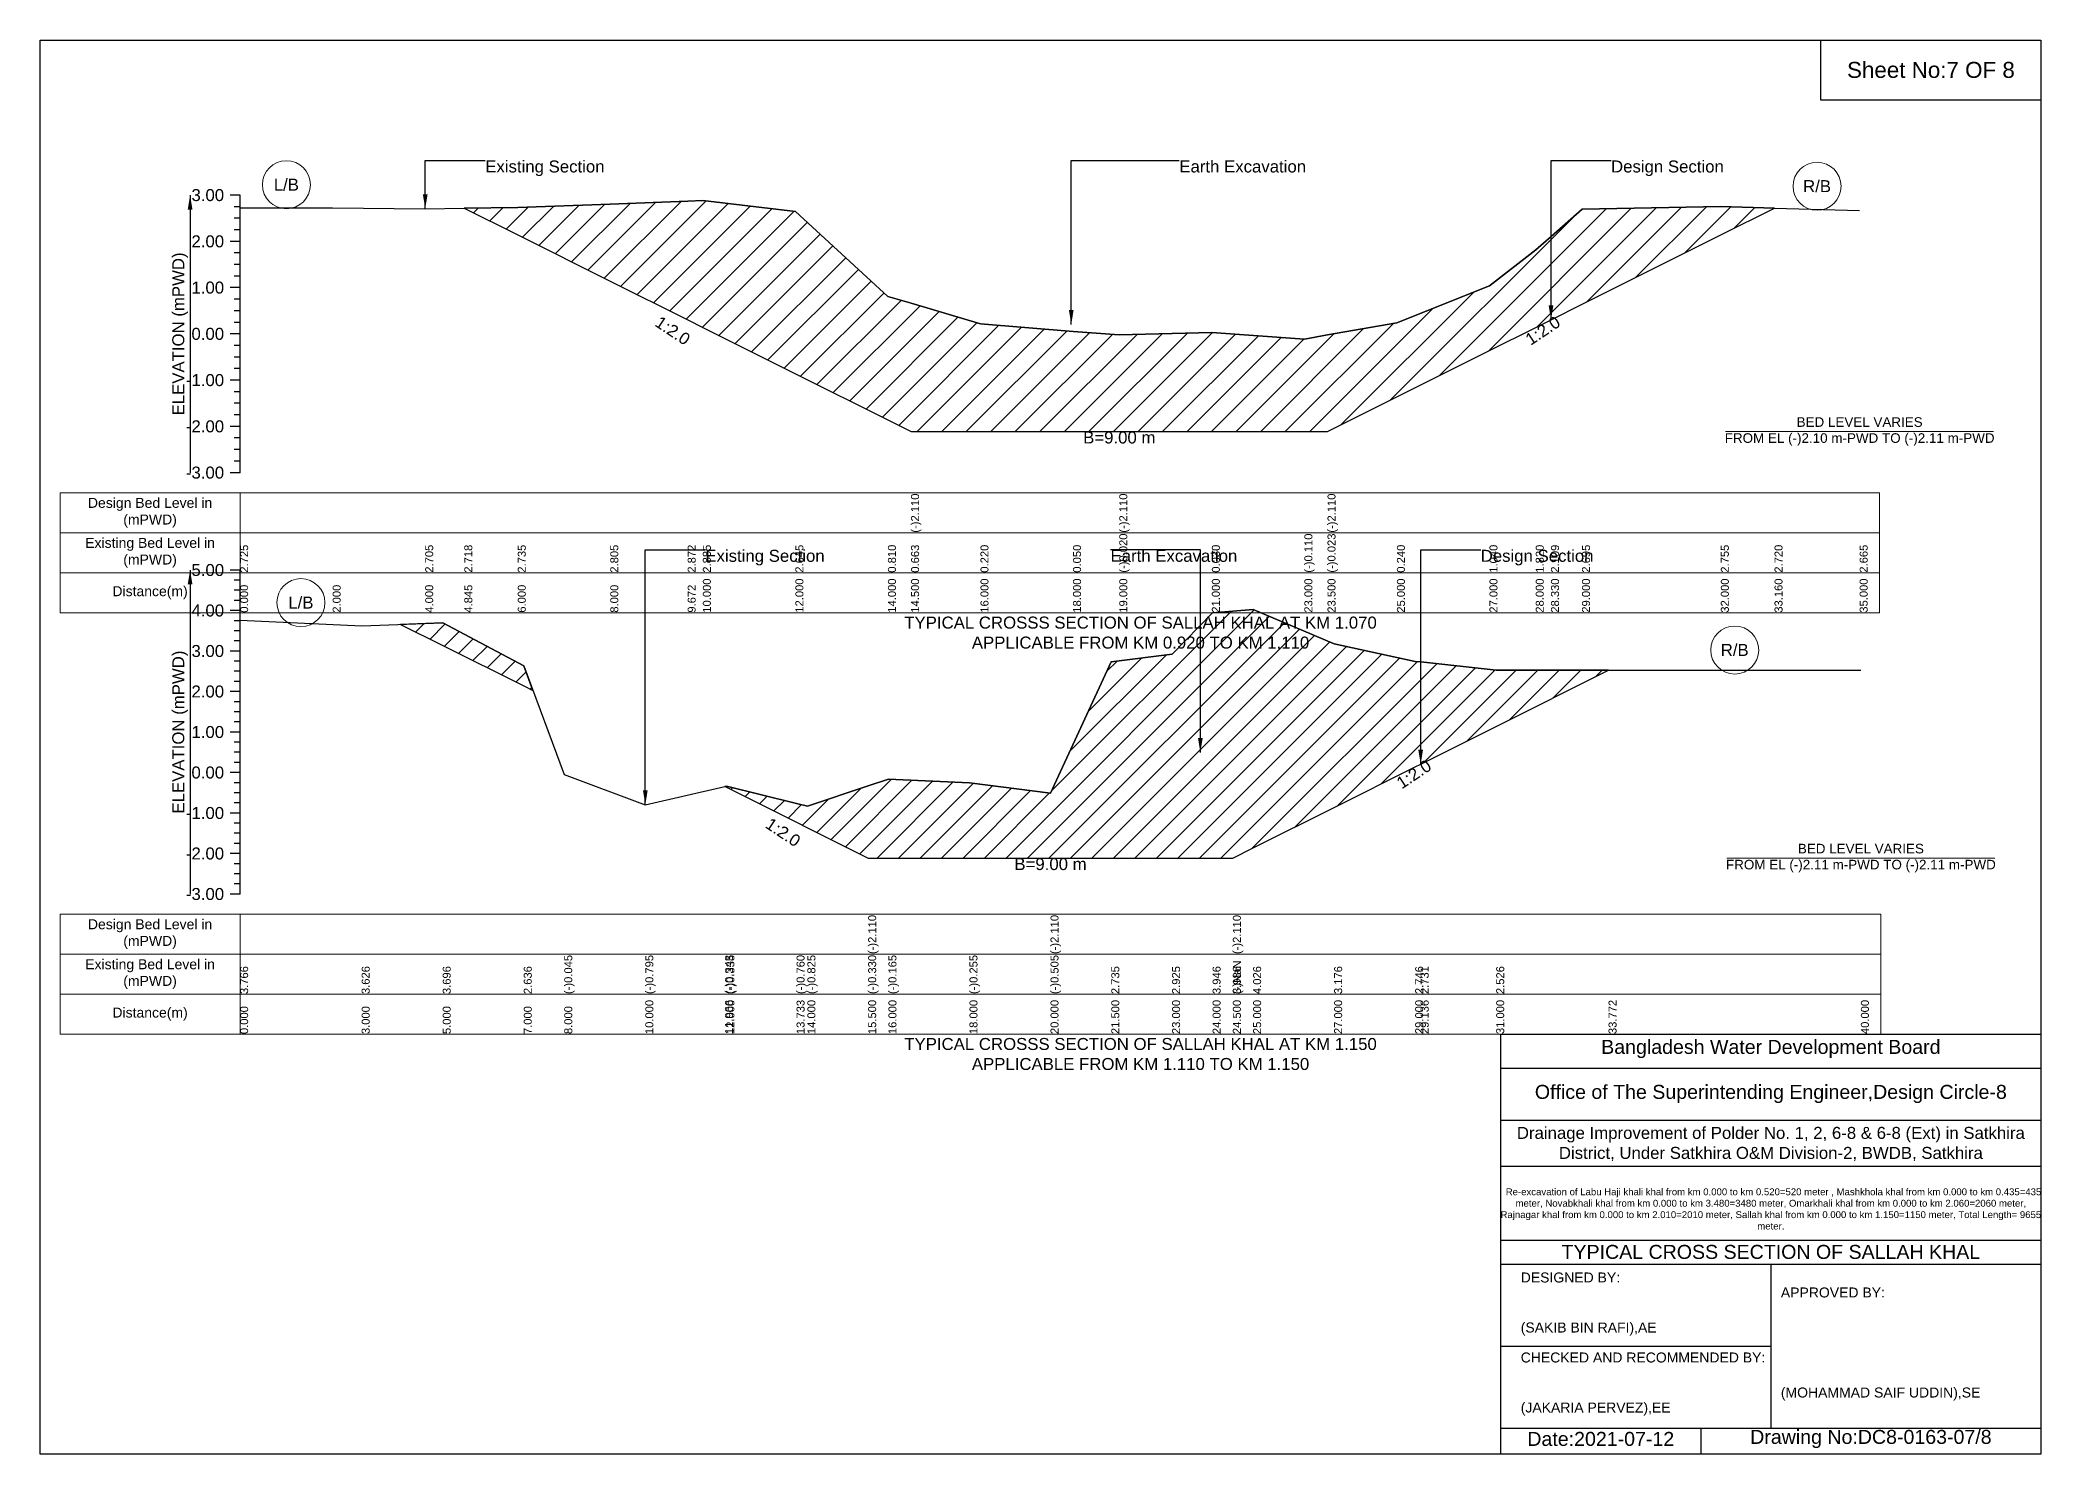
# Model space of a CAD drawing. Header units: inches. Extents: x 91000 to 648000, y -5656 to 141.
# Drawn here: x 630000 to 638000, y -5656 to 0 of the extents above; entities that cross this region are included whole.
import ezdxf

# ---------------------------------------------------------------- set-up
doc = ezdxf.new("R2010")
doc.units = ezdxf.units.IN
doc.header["$LTSCALE"] = 7
doc.header["$MEASUREMENT"] = 0
for name, color, linetype, lineweight in [('Cross section Data Border', 7, 'Continuous', 9), ('Cross Section Labels', 7, 'Continuous', 9), ('Existing_Bed_Level for Xsection', 7, 'Continuous', 25)]:
    doc.layers.add(name, color=color, linetype=linetype, lineweight=lineweight)
doc.styles.get("Standard").update_dxf_attribs({"font": 'arial.ttf'})
doc.dimstyles.get("Standard").update_dxf_attribs({"dimtxt": 0.18, "dimasz": 0.18, "dimexe": 0.18, "dimexo": 0.0625, "dimgap": 0.09, "dimtad": 0, "dimtih": 1, "dimtoh": 1, "dimdec": 4, "dimzin": 0, "dimdsep": 46, "dimtxsty": 'Standard', "dimcen": 0.09, "dimadec": 0, "dimazin": 0, "dimtfac": 1, "dimtdec": 4, "dimtofl": 0, "dimtmove": 0, "dimatfit": 3, "dimfxl": 0, "dimtolj": 1, "dimtzin": 0, "dimarcsym": 0})

msp = doc.modelspace()

# ---------------------------------------------------------------- hatches: boundary and pattern name
at = {"layer": 'Existing_Bed_Level for Xsection'}
h = msp.add_hatch(dxfattribs=at)
h.set_pattern_fill('ANSI31', color=256, scale=555, style=0)
h.paths.add_polyline_path([(631696.3, -672.9), (631910, -779.8), (632280, -964.8), (632589.4, -1119.4), (632650, -1149.8), (633020, -1334.8), (633390, -1519.8), (633482.5, -1566), (633760, -1566), (634130, -1566), (634315, -1566), (634685, -1566), (635055, -1566), (635147.5, -1566), (635425, -1427.2), (635795, -1242.2), (635980, -1149.8), (636041.1, -1119.2), (636165, -1057.2), (636720, -779.8), (636934.7, -672.4), (636720, -666), (636165, -677.1), (636041.1, -785.5), (635980, -839), (635795, -983.2), (635425, -1131.2), (635147.5, -1179.8), (635055, -1196), (634685, -1170.1), (634315, -1179.3), (634130, -1166.4), (633760, -1135), (633482.5, -1053.1), (633390, -1025.8), (633020, -686.3), (632650, -641.9), (632589.4, -644.3), (632280, -656.7), (631910, -669.7)])
h = msp.add_hatch(dxfattribs=at)
h.set_pattern_fill('ANSI31', color=256, scale=486, style=0)
h.paths.add_polyline_path([(632738.5, -2985.9), (632744, -2988.7), (633024.7, -3129), (633068, -3150.7), (633311, -3272.2), (633392, -3272.2), (633716, -3272.2), (634040, -3272.2), (634283, -3272.2), (634526, -3272.2), (634688, -3272.2), (634769, -3272.2), (634850, -3231.7), (635174, -3069.7), (635498, -2907.7), (635520, -2896.7), (635822, -2745.7), (636271.1, -2521.1), (635822, -2521.1), (635520, -2487.9), (635498, -2485.5), (635174, -2415.8), (634850, -2278.1), (634769, -2284.6), (634688, -2291.1), (634526, -2456.5), (634283, -2487.3), (634040, -3012.2), (633716, -2971.7), (633392, -2957.1), (633311, -2983.8), (633068, -3064), (633024.7, -3053.4), (632744, -2984.6)])
h = msp.add_hatch(dxfattribs=at)
h.set_pattern_fill('ANSI31', color=256, scale=486, style=0)
h.paths.add_polyline_path([(631441.6, -2337.5), (631610, -2421.7), (631934, -2583.7), (631970.8, -2602.1), (631934, -2503.3), (631610, -2331.6)])

# ---------------------------------------------------------------- linework, layer by layer
for points in [[(630000, 0), (638000, 0), (638000, -5656), (630000, -5656)], [(637120, 0), (638000, 0), (638000, -240), (637120, -240)]]:
    msp.add_lwpolyline(points, close=True)
for points in [[(635840, -5656), (635840, -3976), (638000, -3976)], [(635840, -4112), (638000, -4112)], [(635840, -4320), (638000, -4320)], [(635840, -4504), (638000, -4504)], [(635840, -4800), (638000, -4800)], [(635840, -4896), (638000, -4896)], [(636920, -4896), (636920, -5552)], [(635840, -5224), (636920, -5224)], [(635840, -5552), (638000, -5552)], [(636640, -5552), (636640, -5656)]]:
    msp.add_lwpolyline(points)
at = {"layer": 'Cross section Data Border'}
for points in [[(630080, -1810.7), (637355, -1810.7), (637355, -2290.7), (630080, -2290.7)], [(630080, -3496.3), (637360, -3496.3), (637360, -3976.3), (630080, -3976.3)]]:
    msp.add_lwpolyline(points, close=True, dxfattribs=at)
for points in [[(630800, -1810.7), (630800, -2290.7)], [(630080, -1970.7), (637355, -1970.7)], [(630080, -2130.7), (637355, -2130.7)], [(630800, -3496.3), (630800, -3976.3)], [(630080, -3656.3), (637360, -3656.3)], [(630080, -3816.3), (637360, -3816.3)]]:
    msp.add_lwpolyline(points, dxfattribs=at)
at = {"layer": 'Cross Section Labels'}
for points in [[(636739.2, -1566), (637810.8, -1566)], [(636744.2, -3272.2), (637815.8, -3272.2)]]:
    msp.add_lwpolyline(points, dxfattribs=at)
for centre in [(630985, -579), (637104.8, -585), (631043, -2250.6), (636775.5, -2440.1)]:
    msp.add_circle(centre, 96, dxfattribs=at)
at = {"layer": 'Existing_Bed_Level for Xsection'}
for points in [[(630800, -620.6), (630760, -620.6)], [(630800, -1730.7), (630800, -1545.7), (630800, -1360.7), (630800, -1175.7), (630800, -990.6), (630800, -805.7), (630800, -620.6)], [(630800, -666.9), (630776, -666.9)], [(630800, -713.2), (630776, -713.2)], [(630800, -671.5), (631170, -671.5), (631540, -675.2), (631696.3, -672.9), (631910, -669.7), (632280, -656.7), (632589.4, -644.3), (632650, -641.9), (633020, -686.3), (633390, -1025.8), (633482.5, -1053.1), (633482.5, -1053.1), (633760, -1135), (634130, -1166.4), (634315, -1179.3), (634315, -1179.3), (634685, -1170.1), (635055, -1196), (635147.5, -1179.8), (635147.5, -1179.8), (635425, -1131.2), (635795, -983.2), (635980, -839), (636041.1, -785.5), (636165, -677.1), (636720, -666), (636934.7, -672.4), (637275, -682.6)], [(630800, -759.4), (630776, -759.4)], [(630800, -805.7), (630760, -805.7)], [(630800, -851.9), (630776, -851.9)], [(630800, -898.1), (630776, -898.1)], [(630800, -944.4), (630776, -944.4)], [(630800, -990.6), (630760, -990.6)], [(630800, -1036.9), (630776, -1036.9)], [(630800, -1083.2), (630776, -1083.2)], [(630800, -1175.7), (630760, -1175.7)], [(630800, -1129.4), (630776, -1129.4)], [(630800, -1221.9), (630776, -1221.9)], [(630800, -1268.2), (630776, -1268.2)], [(630800, -1314.4), (630776, -1314.4)], [(630800, -1360.7), (630760, -1360.7)], [(630800, -1406.9), (630776, -1406.9)], [(630800, -1453.2), (630776, -1453.2)], [(630800, -1499.4), (630776, -1499.4)], [(630800, -1545.7), (630760, -1545.7)], [(630800, -1591.9), (630776, -1591.9)], [(630800, -1638.2), (630776, -1638.2)], [(630800, -1730.7), (630760, -1730.7)], [(630800, -1684.4), (630776, -1684.4)], [(630800, -2120.3), (630760, -2120.3)], [(630800, -3416.3), (630800, -3254.3), (630800, -3092.3), (630800, -2930.3), (630800, -2768.3), (630800, -2606.3), (630800, -2444.3), (630800, -2282.3), (630800, -2120.3)], [(630800, -2160.8), (630776, -2160.8)], [(630800, -2201.3), (630776, -2201.3)], [(630800, -2282.3), (630760, -2282.3)], [(630800, -2241.8), (630776, -2241.8)], [(630800, -2320.3), (631286, -2342.9), (631610, -2331.6), (631934, -2503.3), (632096, -2937.6), (632420, -3059.1), (632738.5, -2985.9), (632744, -2984.6), (633024.7, -3053.4), (633068, -3064), (633311, -2983.8), (633311, -2983.8), (633392, -2957.1), (633716, -2971.7), (634040, -3012.2), (634040, -3012.2), (634283, -2487.3), (634526, -2456.5), (634688, -2291.1), (634769, -2284.6), (634769, -2284.6), (634850, -2278.1), (635174, -2415.8), (635498, -2485.5), (635520, -2487.9), (635822, -2521.1), (636271.1, -2521.1), (637280, -2521.1)], [(630800, -2322.8), (630776, -2322.8)], [(630800, -2363.3), (630776, -2363.3)], [(630800, -2444.3), (630760, -2444.3)], [(630800, -2403.8), (630776, -2403.8)], [(630800, -2484.8), (630776, -2484.8)], [(630800, -2525.3), (630776, -2525.3)], [(630800, -2606.3), (630760, -2606.3)], [(630800, -2565.8), (630776, -2565.8)], [(630800, -2646.8), (630776, -2646.8)], [(630800, -2687.3), (630776, -2687.3)], [(630800, -2768.3), (630760, -2768.3)], [(630800, -2727.8), (630776, -2727.8)], [(630800, -2808.8), (630776, -2808.8)], [(630800, -2849.3), (630776, -2849.3)], [(630800, -2930.3), (630760, -2930.3)], [(630800, -2889.8), (630776, -2889.8)], [(630800, -2970.8), (630776, -2970.8)], [(630800, -3011.3), (630776, -3011.3)], [(630800, -3092.3), (630760, -3092.3)], [(630800, -3051.8), (630776, -3051.8)], [(630800, -3132.8), (630776, -3132.8)], [(630800, -3173.3), (630776, -3173.3)], [(630800, -3254.3), (630760, -3254.3)], [(630800, -3213.8), (630776, -3213.8)], [(630800, -3294.8), (630776, -3294.8)], [(630800, -3335.3), (630776, -3335.3)], [(630800, -3416.3), (630760, -3416.3)], [(630800, -3375.8), (630776, -3375.8)]]:
    msp.add_lwpolyline(points, dxfattribs=at)
for points in [[(631696.3, -672.9), (631696.3, -672.9), (631910, -779.8), (632280, -964.8), (632589.4, -1119.4), (632650, -1149.8), (633020, -1334.8), (633390, -1519.8), (633482.5, -1566), (633482.5, -1566), (633760, -1566), (634130, -1566), (634315, -1566), (634315, -1566), (634685, -1566), (635055, -1566), (635147.5, -1566), (635147.5, -1566), (635425, -1427.2), (635795, -1242.2), (635980, -1149.8), (636041.1, -1119.2), (636165, -1057.2), (636720, -779.8), (636934.7, -672.4), (636934.7, -672.4), (636934.7, -672.4), (636720, -666), (636165, -677.1), (636041.1, -785.5), (635980, -839), (635795, -983.2), (635425, -1131.2), (635147.5, -1179.8), (635147.5, -1179.8), (635055, -1196), (634685, -1170.1), (634315, -1179.3), (634315, -1179.3), (634130, -1166.4), (633760, -1135), (633482.5, -1053.1), (633482.5, -1053.1), (633390, -1025.8), (633020, -686.3), (632650, -641.9), (632589.4, -644.3), (632280, -656.7), (631910, -669.7), (631696.3, -672.9)], [(632738.5, -2985.9), (632744, -2988.7), (633024.7, -3129), (633068, -3150.7), (633311, -3272.2), (633311, -3272.2), (633392, -3272.2), (633716, -3272.2), (634040, -3272.2), (634040, -3272.2), (634283, -3272.2), (634526, -3272.2), (634688, -3272.2), (634769, -3272.2), (634769, -3272.2), (634850, -3231.7), (635174, -3069.7), (635498, -2907.7), (635520, -2896.7), (635822, -2745.7), (636271.1, -2521.1), (636271.1, -2521.1), (636271.1, -2521.1), (635822, -2521.1), (635520, -2487.9), (635498, -2485.5), (635174, -2415.8), (634850, -2278.1), (634769, -2284.6), (634769, -2284.6), (634688, -2291.1), (634526, -2456.5), (634283, -2487.3), (634040, -3012.2), (634040, -3012.2), (633716, -2971.7), (633392, -2957.1), (633311, -2983.8), (633311, -2983.8), (633068, -3064), (633024.7, -3053.4), (632744, -2984.6)], [(631441.6, -2337.5), (631610, -2421.7), (631934, -2583.7), (631970.8, -2602.1), (631934, -2503.3), (631610, -2331.6)]]:
    msp.add_lwpolyline(points, close=True, dxfattribs=at)

# ---------------------------------------------------------------- texts
at = {"attachment_point": 5}
for s, insert, char_height in [('Sheet No:7 OF 8', (637560, -120), 64), ('Bangladesh Water Development Board', (636920, -4036), 56), ('Office of The Superintending Engineer,Design Circle-8', (636920, -4216), 56)]:
    msp.add_mtext(s, dxfattribs=dict(at, insert=insert, char_height=char_height))
for s, insert, char_height, width, attachment_point in [('Drainage Improvement of Polder No. 1, 2, 6-8 & 6-8 (Ext) in Satkhira District, Under Satkhira O&M Division-2, BWDB, Satkhira', (636920, -4416), 48, 2240, 5), ('  Re-excavation of Labu Haji khali khal from km 0.000 to km 0.520=520 meter , Mashkhola khal from km 0.000 to km 0.435=435 meter, Novabkhali khal from km 0.000 to km 3.480=3480 meter, Omarkhali khal from km 0.000 to km 2.060=2060 meter, Rajnagar khal from km 0.000 to km 2.010=2010 meter, Sallah khal from km 0.000 to km 1.150=1150 meter, Total Length= 9655 meter. ', (636920, -4676), 27.4148, 2160, 5), ('TYPICAL CROSS SECTION OF SALLAH KHAL', (636920, -4848), 56, 2240, 5), ('DESIGNED BY:\\P\\P\\P(SAKIB BIN RAFI),AE', (635920, -5056), 40, 1120, 4), ('APPROVED BY:\\P\\P\\P\\P\\P\\P(MOHAMMAD SAIF UDDIN),SE', (636960, -5216), 40, 1120, 4), ('CHECKED AND RECOMMENDED BY:\\P\\P\\P(JAKARIA PERVEZ),EE', (635920, -5376), 40, 1120, 4), ('Date:2021-07-12', (636240, -5596), 56, 1120, 5), ('Drawing No:DC8-0163-07/8', (637320, -5596), 56, 1760, 5)]:
    msp.add_mtext(s, dxfattribs=dict(insert=insert, char_height=char_height, width=width, attachment_point=attachment_point))
at = {"layer": 'Cross section Data Border', "char_height": 40, "width": 640, "attachment_point": 5}
for s, insert in [('Design Bed Level in (mPWD)', (630440, -1890.7)), ('Existing Bed Level in (mPWD)', (630440, -2050.7)), ('Distance(m)', (630440, -2210.7)), ('Design Bed Level in (mPWD)', (630440, -3576.3)), ('Existing Bed Level in (mPWD)', (630440, -3736.3)), ('Distance(m)', (630440, -3896.3))]:
    msp.add_mtext(s, dxfattribs=dict(at, insert=insert))
at = {"layer": 'Cross Section Labels'}
for s, insert, char_height, attachment_point in [('Existing Section', (631780, -481.9), 48, 1), ('Earth Excavation', (634555, -481.9), 48, 1), ('Design Section', (636281.1, -481.9), 48, 1), ('L/B', (630985, -579), 48, 5), ('R/B', (637104.8, -585), 48, 5), ('BED LEVEL VARIES \\PFROM EL (-)2.10 m-PWD TO (-)2.11 m-PWD', (637275, -1566), 38.4, 5), ('B=9.00 m', (634315, -1566), 48, 2), ('Existing Section', (632660, -2039.3), 48, 1), ('Earth Excavation', (634280, -2039.3), 48, 1), ('Design Section', (635760, -2039.3), 48, 1), ('L/B', (631043, -2250.6), 48, 5), ('TYPICAL CROSSS SECTION OF SALLAH KHAL AT KM 1.070\\PAPPLICABLE FROM KM 0.920 TO KM 1.110', (634400, -2370.7), 48, 5), ('R/B', (636775.5, -2440.1), 48, 5), ('B=9.00 m', (634040, -3272.2), 48, 2), ('BED LEVEL VARIES \\PFROM EL (-)2.11 m-PWD TO (-)2.11 m-PWD', (637280, -3272.2), 38.4, 5), ('TYPICAL CROSSS SECTION OF SALLAH KHAL AT KM 1.150\\PAPPLICABLE FROM KM 1.110 TO KM 1.150', (634400, -4056.3), 48, 5)]:
    msp.add_mtext(s, dxfattribs=dict(at, insert=insert, char_height=char_height, attachment_point=attachment_point))
at = {"layer": 'Cross Section Labels', "char_height": 48, "attachment_point": 2}
for insert, rotation in [((632543.1, -1142.6), 326.30993), ((635994.8, -1142.3), 33.69007), ((635479.5, -2916.9), 33.69007), ((632984.2, -3149.3), 326.30993)]:
    msp.add_mtext('1:2.0', dxfattribs=dict(at, insert=insert, rotation=rotation))
at = {"layer": 'Existing_Bed_Level for Xsection', "char_height": 48, "attachment_point": 6}
for s, insert in [('3.00', (630736, -620.6)), ('2.00', (630736, -805.7)), ('1.00', (630736, -990.6)), ('0.00', (630736, -1175.7)), ('-1.00', (630736, -1360.7)), ('-2.00', (630736, -1545.7)), ('-3.00', (630736, -1730.7)), ('5.00', (630736, -2120.3)), ('4.00', (630736, -2282.3)), ('3.00', (630736, -2444.3)), ('2.00', (630736, -2606.3)), ('1.00', (630736, -2768.3)), ('0.00', (630736, -2930.3)), ('-1.00', (630736, -3092.3)), ('-2.00', (630736, -3254.3)), ('-3.00', (630736, -3416.3))]:
    msp.add_mtext(s, dxfattribs=dict(at, insert=insert))
at = {"layer": 'Existing_Bed_Level for Xsection', "rotation": 90}
for s, insert, char_height, attachment_point in [('ELEVATION (mPWD)', (630560, -1175.7), 48, 5), ('(-)2.110', (633482.5, -1970.7), 32, 1), ('(-)2.110', (634315, -1970.7), 32, 1), ('(-)2.110', (635147.5, -1970.7), 32, 1), ('(-)0.020', (634315, -2130.7), 32, 1), ('(-)0.020', (634315, -2130.7), 32, 1), ('(-)0.020', (634315, -2130.7), 32, 1), ('(-)0.110', (635055, -2130.7), 32, 1), ('(-)0.023', (635147.5, -2130.7), 32, 1), ('(-)0.023', (635147.5, -2130.7), 32, 1), ('(-)0.023', (635147.5, -2130.7), 32, 1), ('2.725', (630800, -2130.7), 32, 1), ('2.725', (630800, -2130.7), 32, 1), ('2.705', (631540, -2130.7), 32, 1), ('2.718', (631696.3, -2130.7), 32, 1), ('2.735', (631910, -2130.7), 32, 1), ('2.805', (632280, -2130.7), 32, 1), ('2.872', (632589.4, -2130.7), 32, 1), ('2.885', (632650, -2130.7), 32, 1), ('2.645', (633020, -2130.7), 32, 1), ('0.810', (633390, -2130.7), 32, 1), ('0.663', (633482.5, -2130.7), 32, 1), ('0.663', (633482.5, -2130.7), 32, 1), ('0.663', (633482.5, -2130.7), 32, 1), ('0.220', (633760, -2130.7), 32, 1), ('0.050', (634130, -2130.7), 32, 1), ('0.030', (634685, -2130.7), 32, 1), ('0.240', (635425, -2130.7), 32, 1), ('1.040', (635795, -2130.7), 32, 1), ('1.820', (635980, -2130.7), 32, 1), ('2.109', (636041.1, -2130.7), 32, 1), ('2.695', (636165, -2130.7), 32, 1), ('2.755', (636720, -2130.7), 32, 1), ('2.720', (636934.7, -2130.7), 32, 1), ('2.665', (637275, -2130.7), 32, 1), ('10.000', (632650, -2290.7), 32, 1), ('12.000', (633020, -2290.7), 32, 1), ('14.000', (633390, -2290.7), 32, 1), ('14.500', (633482.5, -2290.7), 32, 1), ('14.500', (633482.5, -2290.7), 32, 1), ('14.500', (633482.5, -2290.7), 32, 1), ('16.000', (633760, -2290.7), 32, 1), ('18.000', (634130, -2290.7), 32, 1), ('19.000', (634315, -2290.7), 32, 1), ('19.000', (634315, -2290.7), 32, 1), ('19.000', (634315, -2290.7), 32, 1), ('21.000', (634685, -2290.7), 32, 1), ('23.000', (635055, -2290.7), 32, 1), ('23.500', (635147.5, -2290.7), 32, 1), ('23.500', (635147.5, -2290.7), 32, 1), ('23.500', (635147.5, -2290.7), 32, 1), ('25.000', (635425, -2290.7), 32, 1), ('27.000', (635795, -2290.7), 32, 1), ('28.000', (635980, -2290.7), 32, 1), ('28.330', (636041.1, -2290.7), 32, 1), ('29.000', (636165, -2290.7), 32, 1), ('32.000', (636720, -2290.7), 32, 1), ('33.160', (636934.7, -2290.7), 32, 1), ('35.000', (637275, -2290.7), 32, 1), ('0.000', (630800, -2290.7), 32, 1), ('2.000', (631170, -2290.7), 32, 1), ('4.000', (631540, -2290.7), 32, 1), ('4.845', (631696.3, -2290.7), 32, 1), ('6.000', (631910, -2290.7), 32, 1), ('8.000', (632280, -2290.7), 32, 1), ('9.672', (632589.4, -2290.7), 32, 1), ('ELEVATION (mPWD)', (630560, -2768.3), 48, 5), ('(-)2.110', (633311, -3656.3), 32, 1), ('(-)2.110', (634040, -3656.3), 32, 1), ('(-)2.110', (634769, -3656.3), 32, 1), ('(-)0.045', (632096, -3816.3), 32, 1), ('(-)0.795', (632420, -3816.3), 32, 1), ('(-)0.343', (632738.5, -3816.3), 32, 1), ('(-)0.335', (632744, -3816.3), 32, 1), ('(-)0.760', (633024.7, -3816.3), 32, 1), ('(-)0.825', (633068, -3816.3), 32, 1), ('(-)0.330', (633311, -3816.3), 32, 1), ('(-)0.330', (633311, -3816.3), 32, 1), ('(-)0.330', (633311, -3816.3), 32, 1), ('(-)0.165', (633392, -3816.3), 32, 1), ('(-)0.255', (633716, -3816.3), 32, 1), ('(-)0.505', (634040, -3816.3), 32, 1), ('(-)0.505', (634040, -3816.3), 32, 1), ('(-)0.505', (634040, -3816.3), 32, 1), ('3.766', (630800, -3816.3), 32, 1), ('3.626', (631286, -3816.3), 32, 1), ('3.696', (631610, -3816.3), 32, 1), ('2.636', (631934, -3816.3), 32, 1), ('2.735', (634283, -3816.3), 32, 1), ('2.925', (634526, -3816.3), 32, 1), ('3.946', (634688, -3816.3), 32, 1), ('(-)NaN', (634769, -3816.3), 32, 1), ('3.986', (634769, -3816.3), 32, 1), ('3.986', (634769, -3816.3), 32, 1), ('4.026', (634850, -3816.3), 32, 1), ('3.176', (635174, -3816.3), 32, 1), ('2.746', (635498, -3816.3), 32, 1), ('2.731', (635520, -3816.3), 32, 1), ('2.526', (635822, -3816.3), 32, 1), ('2.526', (635822, -3816.3), 32, 1), ('2.526', (635822, -3816.3), 32, 1), ('0.000', (630800, -3976.3), 32, 1), ('3.000', (631286, -3976.3), 32, 1), ('5.000', (631610, -3976.3), 32, 1), ('7.000', (631934, -3976.3), 32, 1), ('8.000', (632096, -3976.3), 32, 1), ('10.000', (632420, -3976.3), 32, 1), ('11.966', (632738.5, -3976.3), 32, 1), ('12.000', (632744, -3976.3), 32, 1), ('13.733', (633024.7, -3976.3), 32, 1), ('14.000', (633068, -3976.3), 32, 1), ('15.500', (633311, -3976.3), 32, 1), ('15.500', (633311, -3976.3), 32, 1), ('15.500', (633311, -3976.3), 32, 1), ('16.000', (633392, -3976.3), 32, 1), ('18.000', (633716, -3976.3), 32, 1), ('20.000', (634040, -3976.3), 32, 1), ('20.000', (634040, -3976.3), 32, 1), ('20.000', (634040, -3976.3), 32, 1), ('21.500', (634283, -3976.3), 32, 1), ('23.000', (634526, -3976.3), 32, 1), ('24.000', (634688, -3976.3), 32, 1), ('24.500', (634769, -3976.3), 32, 1), ('24.500', (634769, -3976.3), 32, 1), ('24.500', (634769, -3976.3), 32, 1), ('25.000', (634850, -3976.3), 32, 1), ('27.000', (635174, -3976.3), 32, 1), ('29.000', (635498, -3976.3), 32, 1), ('29.136', (635520, -3976.3), 32, 1), ('31.000', (635822, -3976.3), 32, 1), ('33.772', (636271.1, -3976.3), 32, 1), ('40.000', (637280, -3976.3), 32, 1)]:
    msp.add_mtext(s, dxfattribs=dict(at, insert=insert, char_height=char_height, attachment_point=attachment_point))

# ---------------------------------------------------------------- leaders
at = {"layer": 'Cross Section Labels', "annotation_type": 0, "has_hookline": 1}
for points, hookline_direction, text_width in [([(631540, -675.2), (631540, -481.9), (631779.9, -481.9)], 0, 467.2), ([(634123, -1137.4), (634123, -481.9), (634554.9, -481.9)], 0, 497), ([(636041.1, -1119.2), (636041.1, -481.9), (636281, -481.9)], 0, 441.2), ([(632420, -3059.1), (632420, -2039.3), (632659.9, -2039.3)], 0, 467.2), ([(634639.1, -2849.7), (634639.1, -2039.3), (634280.1, -2039.3)], 1, 497), ([(635520, -2896.7), (635520, -2039.3), (635759.9, -2039.3)], 0, 441.2)]:
    msp.add_leader(points, dimstyle='Standard', override={"dimasz": 57.6}, dxfattribs=dict(at, hookline_direction=hookline_direction, text_width=text_width))
at = {"layer": 'Existing_Bed_Level for Xsection'}
for points in [[(630600, -620.6), (630600, -1730.7)], [(630600, -2120.3), (630600, -3416.3)]]:
    msp.add_leader(points, dimstyle='Standard', override={"dimasz": 57.6}, dxfattribs=at)

doc.saveas('drawing.dxf')
